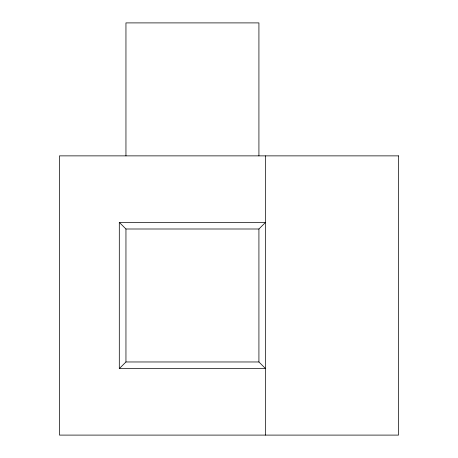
<?xml version="1.0" encoding="UTF-8"?>
<svg xmlns="http://www.w3.org/2000/svg" width="458" height="458" viewBox="0 0 458 458"><rect width="100%" height="100%" fill="white"/><g stroke="black" fill="none" stroke-linecap="round" stroke-linejoin="round"><path stroke-width="0.69" d="M119.303 368.616L125.95 361.969L258.919 361.969L265.566 368.616L119.303 368.616L119.303 222.353L265.566 222.353L258.919 229L125.95 229L119.303 222.353M265.566 155.869L265.566 435.1M258.919 155.869L258.919 22.9L125.95 22.9L125.95 155.869M258.919 229L258.919 361.969M125.95 229L125.95 361.969M398.534 155.869L59.466 155.869L59.466 435.1L398.534 435.1L398.534 155.869"/></g></svg>
